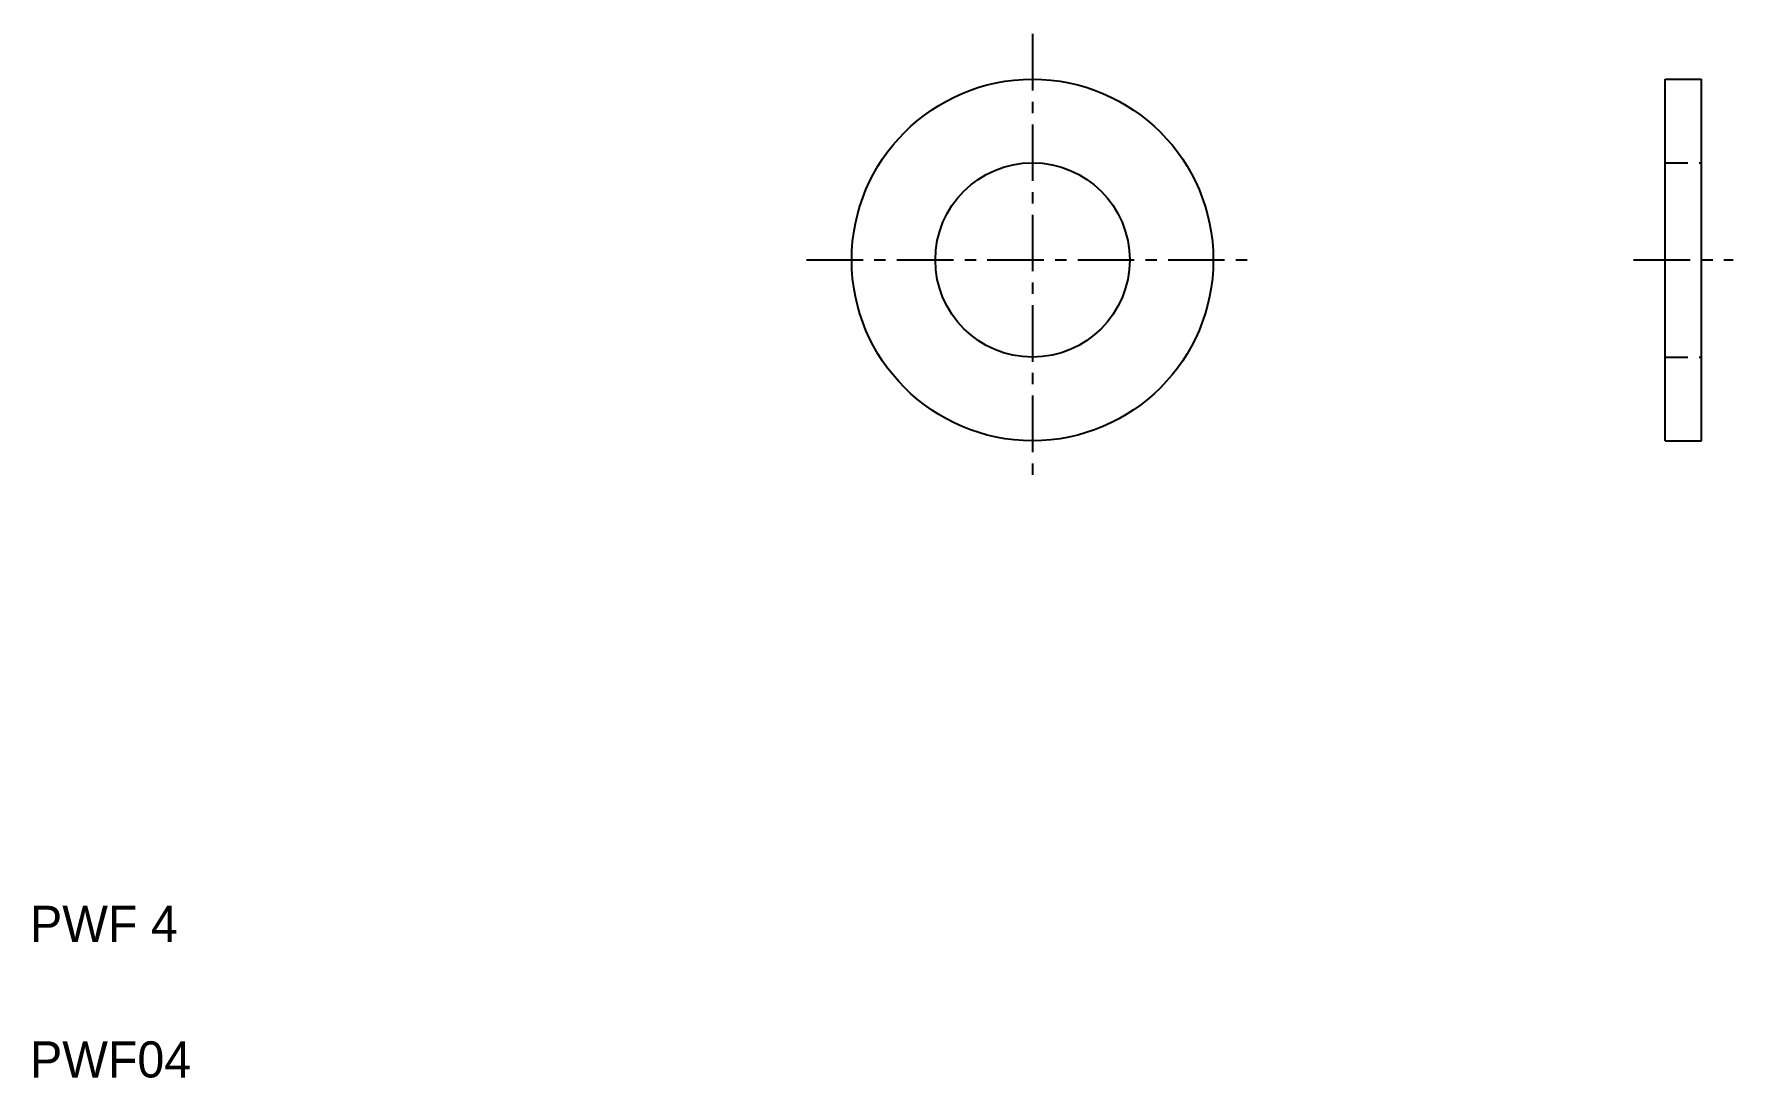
# Model space of a CAD drawing. Extents: x 2.1 to 39.7, y 2 to 25.1.
import ezdxf

# ---------------------------------------------------------------- set-up
doc = ezdxf.new("R2010")
doc.units = 0
doc.linetypes.add('CENTER', pattern=[2, 1.25, -0.25, 0.25, -0.25])
doc.linetypes.add('DASHED', pattern=[0.75, 0.5, -0.25])
doc.layers.get('0').update_dxf_attribs({"linetype": 'CONTINUOUS'})
doc.layers.add('CENTER', color=1, linetype='CENTER')

msp = doc.modelspace()

# ---------------------------------------------------------------- linework, layer by layer
at = {"color": 7, "linetype": 'CONTINUOUS'}
for p, q in [((38.182, 16.087), (38.182, 24.087)), ((38.182, 24.087), (38.982, 24.087)), ((38.982, 16.087), (38.982, 24.087)), ((38.182, 16.087), (38.982, 16.087))]:
    msp.add_line(p, q, dxfattribs=at)
at = {"color": 3, "linetype": 'DASHED'}
for p, q in [((38.182, 22.237), (38.982, 22.237)), ((38.182, 17.937), (38.982, 17.937))]:
    msp.add_line(p, q, dxfattribs=at)
at = {"color": 7, "linetype": 'CONTINUOUS'}
for radius in [4, 2.15]:
    msp.add_circle((24.182, 20.087), radius, dxfattribs=at)
at = {"layer": 'CENTER', "color": 1, "linetype": 'CENTER'}
for p, q in [((24.182, 25.087), (24.182, 15.087)), ((19.182, 20.087), (29.182, 20.087)), ((37.482, 20.087), (39.682, 20.087))]:
    msp.add_line(p, q, dxfattribs=at)

# ---------------------------------------------------------------- texts
at = {"color": 7, "linetype": 'CONTINUOUS'}
for s, p in [('PWF 4', (2, 5)), ('PWF04', (2, 2))]:
    msp.add_text(s, height=0.8, dxfattribs=at).set_placement(p)

doc.saveas('drawing.dxf')
